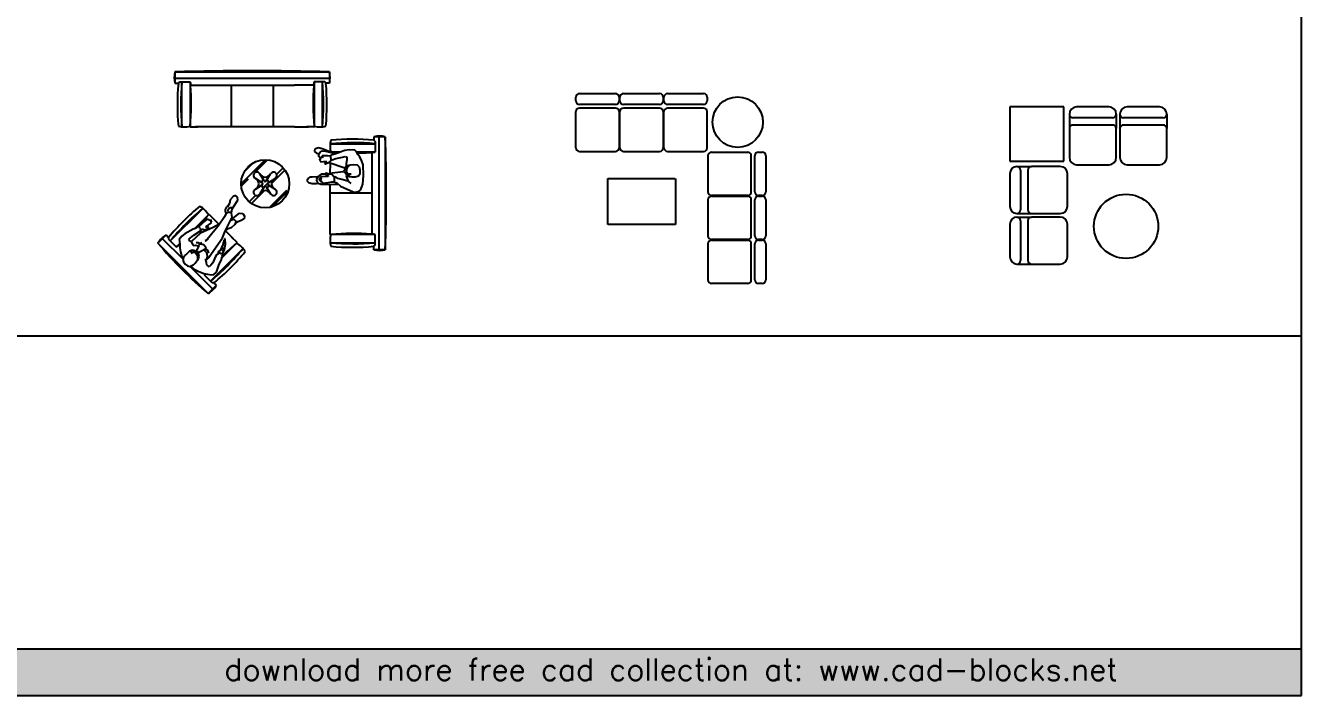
# Model space of a CAD drawing. Header units: millimetres. Extents: x -30782 to 40110, y 35885 to 73818.
# Drawn here: x 22438 to 40110, y 35885 to 45163 of the extents above; entities that cross this region are included whole.
import ezdxf

# ---------------------------------------------------------------- set-up
doc = ezdxf.new("R2010")
doc.units = ezdxf.units.MM
doc.layers.add('www.cad-blocks.net', color=7, linetype='Continuous')
doc.styles.get("Standard").update_dxf_attribs({"font": 'arial.ttf'})

# ---------------------------------------------------------------- blocks, each defined once
blk = doc.blocks.new('A$C38C54A2D')
for p, q in [((237, 3072), (2377, 3072)), ((237, 3072), (237, 2913)), ((2377, 3072), (2377, 2913)), ((237, 2985), (2377, 2985)), ((237, 2913), (285, 2913)), ((285, 2913), (302, 2932)), ((302, 2932), (448, 2932)), ((334, 2309), (333, 2932)), ((448, 2932), (456, 2888)), ((453, 2885), (448, 2932)), ((448, 2932), (448, 2317)), ((456, 2888), (1895, 2888)), ((1017, 2888), (1017, 2308)), ((1596, 2888), (1596, 2308)), ((2158, 2888), (1895, 2888)), ((2165, 2932), (2158, 2888)), ((2160, 2885), (2165, 2932)), ((2311, 2932), (2165, 2932)), ((2165, 2932), (2165, 2317)), ((2279, 2309), (2280, 2932)), ((2328, 2913), (2311, 2932)), ((2377, 2913), (2328, 2913)), ((448, 2317), (448, 2311)), ((451, 2308), (553, 2308)), ((1895, 2308), (524, 2308)), ((1895, 2308), (2089, 2308)), ((2162, 2308), (2060, 2308)), ((2165, 2317), (2165, 2311)), ((2991, 2173), (2991, 2124)), ((3150, 2173), (2991, 2173)), ((2991, 2124), (3011, 2107)), ((3063, 2173), (3063, 608)), ((3150, 2173), (3150, 608)), ((2185, 2007), (2172, 1988)), ((2172, 1988), (2172, 1968)), ((2172, 1968), (2198, 1947)), ((2226, 2020), (2185, 2007)), ((2198, 1947), (2228, 1940)), ((2277, 2007), (2226, 2020)), ((2228, 1932), (2249, 1960)), ((2249, 1960), (2277, 1979)), ((2382, 1964), (2277, 2007)), ((2277, 1979), (2322, 1973)), ((2322, 1973), (2395, 1956)), ((2388, 2075), (3011, 2076)), ((2396, 1961), (2389, 1961)), ((2395, 1956), (2463, 1941)), ((2524, 1961), (2396, 1961)), ((2510, 1956), (2451, 1930)), ((2590, 1983), (2510, 1956)), ((2652, 1992), (2590, 1983)), ((2727, 1986), (2652, 1992)), ((2750, 1964), (2727, 1986)), ((2777, 1921), (2750, 1964)), ((3011, 1961), (2752, 1961)), ((2964, 1956), (3011, 1961)), ((3011, 1961), (2966, 1954)), ((2966, 1954), (2966, 827)), ((3011, 2107), (3011, 1961)), ((1154, 1521), (1487, 1854)), ((1201, 1692), (1316, 1807)), ((1346, 1681), (1518, 1853)), ((2228, 1900), (2228, 1932)), ((2251, 1870), (2228, 1900)), ((2262, 1870), (2241, 1861)), ((2241, 1861), (2241, 1851)), ((2241, 1851), (2254, 1850)), ((2254, 1850), (2245, 1836)), ((2245, 1836), (2258, 1825)), ((2253, 1880), (2251, 1874)), ((2251, 1874), (2262, 1870)), ((2290, 1891), (2253, 1880)), ((2258, 1825), (2333, 1836)), ((2277, 1908), (2273, 1896)), ((2273, 1896), (2290, 1891)), ((2313, 1910), (2277, 1908)), ((2335, 1831), (2307, 1805)), ((2307, 1805), (2311, 1797)), ((2311, 1797), (2322, 1797)), ((2352, 1906), (2313, 1910)), ((2322, 1797), (2339, 1808)), ((2333, 1836), (2335, 1831)), ((2339, 1808), (2367, 1816)), ((2393, 1905), (2352, 1906)), ((2588, 1737), (2358, 1814)), ((2367, 1816), (2395, 1845)), ((2388, 1663), (2390, 1803)), ((2397, 1917), (2393, 1906)), ((2393, 1906), (2395, 1840)), ((2395, 1840), (2416, 1851)), ((2451, 1930), (2397, 1917)), ((2416, 1851), (2466, 1870)), ((2466, 1870), (2557, 1889)), ((2557, 1889), (2594, 1898)), ((2594, 1898), (2611, 1895)), ((2613, 1769), (2600, 1750)), ((2618, 1857), (2607, 1799)), ((2607, 1799), (2607, 1767)), ((2611, 1895), (2617, 1885)), ((2662, 1781), (2613, 1769)), ((2617, 1885), (2618, 1857)), ((2638, 1760), (2662, 1781)), ((2705, 1784), (2662, 1781)), ((2765, 1778), (2705, 1784)), ((2793, 1752), (2765, 1778)), ((2797, 1895), (2777, 1921)), ((2827, 1836), (2797, 1895)), ((2843, 1784), (2827, 1836)), ((2850, 1634), (2843, 1784)), ((1155, 1490), (1258, 1592)), ((1447, 1535), (1351, 1595)), ((1473, 1561), (1413, 1658)), ((1501, 1561), (1561, 1658)), ((1527, 1535), (1623, 1595)), ((1577, 1529), (1760, 1712)), ((1645, 1651), (1736, 1742)), ((2078, 1595), (2063, 1563)), ((2106, 1613), (2078, 1595)), ((2136, 1613), (2106, 1613)), ((2213, 1619), (2136, 1613)), ((2219, 1621), (2194, 1576)), ((2262, 1655), (2219, 1621)), ((2271, 1596), (2236, 1589)), ((2251, 1617), (2247, 1608)), ((2247, 1608), (2249, 1598)), ((2249, 1598), (2271, 1596)), ((2361, 1623), (2251, 1617)), ((2322, 1656), (2262, 1655)), ((2337, 1668), (2324, 1662)), ((2324, 1662), (2324, 1653)), ((2324, 1653), (2361, 1634)), ((2363, 1656), (2337, 1668)), ((2361, 1634), (2361, 1623)), ((2408, 1651), (2363, 1656)), ((2566, 1688), (2378, 1662)), ((2442, 1615), (2408, 1651)), ((2455, 1621), (2442, 1615)), ((2442, 1615), (2442, 1553)), ((2495, 1593), (2455, 1621)), ((2547, 1581), (2495, 1593)), ((2575, 1707), (2573, 1696)), ((2573, 1696), (2581, 1685)), ((2592, 1715), (2575, 1707)), ((2581, 1685), (2592, 1681)), ((2600, 1750), (2590, 1722)), ((2590, 1722), (2592, 1715)), ((2592, 1681), (2602, 1662)), ((2602, 1732), (2612, 1751)), ((2602, 1662), (2613, 1634)), ((2612, 1655), (2604, 1685)), ((2609, 1630), (2624, 1589)), ((2613, 1634), (2649, 1620)), ((2615, 1700), (2621, 1733)), ((2619, 1677), (2615, 1700)), ((2632, 1656), (2619, 1677)), ((2621, 1733), (2638, 1760)), ((2631, 1646), (2678, 1653)), ((2649, 1620), (2631, 1646)), ((2678, 1653), (2632, 1656)), ((2649, 1620), (2688, 1617)), ((2688, 1617), (2735, 1619)), ((2735, 1619), (2778, 1632)), ((2778, 1632), (2802, 1664)), ((2804, 1703), (2793, 1752)), ((2802, 1664), (2804, 1703)), ((2845, 1578), (2850, 1634)), ((1296, 1248), (1476, 1428)), ((1351, 1447), (1447, 1507)), ((1473, 1481), (1413, 1384)), ((1480, 1486), (1522, 1528)), ((1501, 1481), (1561, 1384)), ((1527, 1507), (1623, 1447)), ((1549, 1194), (1788, 1433)), ((1585, 1203), (1805, 1423)), ((2063, 1563), (2087, 1540)), ((2087, 1540), (2140, 1527)), ((2140, 1527), (2191, 1525)), ((2191, 1525), (2215, 1535)), ((2194, 1576), (2217, 1531)), ((2217, 1531), (2262, 1518)), ((2236, 1589), (2234, 1574)), ((2234, 1574), (2243, 1572)), ((2243, 1572), (2266, 1570)), ((2266, 1570), (2253, 1563)), ((2253, 1563), (2253, 1553)), ((2253, 1553), (2275, 1550)), ((2262, 1518), (2367, 1512)), ((2275, 1550), (2273, 1540)), ((2273, 1540), (2281, 1529)), ((2281, 1529), (2360, 1538)), ((2360, 1538), (2408, 1548)), ((2367, 1512), (2491, 1516)), ((2386, 822), (2386, 1513)), ((2408, 1548), (2445, 1550)), ((2442, 1553), (2453, 1542)), ((2453, 1542), (2481, 1535)), ((2481, 1535), (2528, 1490)), ((2528, 1490), (2705, 1411)), ((2633, 1559), (2547, 1581)), ((2624, 1589), (2639, 1553)), ((2639, 1553), (2675, 1523)), ((2742, 1405), (2789, 1421)), ((2789, 1421), (2805, 1434)), ((2805, 1434), (2827, 1478)), ((2827, 1478), (2840, 1516)), ((2840, 1516), (2845, 1578)), ((992, 1247), (966, 1202)), ((1002, 1299), (992, 1247)), ((1042, 1345), (1002, 1299)), ((1076, 1360), (1042, 1345)), ((1050, 1202), (1109, 1295)), ((1103, 1336), (1076, 1360)), ((1109, 1295), (1103, 1336)), ((1266, 1272), (1356, 1362)), ((2966, 1392), (2386, 1392)), ((2705, 1411), (2742, 1405)), ((171, 730), (624, 1180)), ((506, 898), (700, 1092)), ((700, 1092), (705, 1097)), ((709, 1097), (784, 1022)), ((923, 1065), (837, 934)), ((948, 1113), (923, 1065)), ((934, 1163), (932, 1129)), ((932, 1129), (948, 1113)), ((953, 1202), (934, 1163)), ((966, 1202), (953, 1202)), ((976, 1124), (957, 1115)), ((968, 1158), (965, 1139)), ((981, 1174), (968, 1158)), ((1005, 1124), (976, 1124)), ((1007, 1187), (981, 1174)), ((1037, 1186), (1007, 1187)), ((1019, 1116), (1031, 1176)), ((1031, 1057), (1019, 1116)), ((1021, 1027), (1129, 1112)), ((1031, 1176), (1050, 1202)), ((1129, 1112), (1178, 1108)), ((1178, 1108), (1202, 1075)), ((1202, 1075), (1196, 1038)), ((489, 892), (373, 828)), ((533, 907), (489, 892)), ((572, 946), (533, 907)), ((586, 944), (572, 946)), ((582, 901), (572, 946)), ((606, 885), (582, 901)), ((639, 994), (586, 944)), ((766, 918), (592, 835)), ((604, 881), (606, 885)), ((606, 885), (615, 899)), ((615, 899), (647, 883)), ((684, 1033), (639, 994)), ((647, 883), (702, 902)), ((666, 925), (745, 981)), ((673, 918), (666, 925)), ((708, 918), (673, 918)), ((702, 1021), (684, 1033)), ((712, 1021), (702, 1021)), ((702, 902), (712, 912)), ((712, 912), (708, 918)), ((723, 1013), (712, 1021)), ((739, 1013), (723, 1013)), ((736, 991), (747, 1012)), ((745, 981), (736, 991)), ((747, 1012), (739, 1013)), ((837, 934), (745, 823)), ((846, 960), (762, 1044)), ((859, 967), (766, 918)), ((935, 865), (973, 950)), ((959, 891), (942, 880)), ((1014, 912), (959, 891)), ((973, 950), (1031, 1057)), ((1008, 1016), (1009, 1016)), ((1009, 1016), (1053, 1029)), ((1067, 958), (1014, 912)), ((1053, 1029), (1073, 1012)), ((1081, 994), (1067, 958)), ((1073, 1012), (1081, 994)), ((1101, 989), (1076, 974)), ((1156, 1012), (1101, 989)), ((1196, 1038), (1156, 1012)), ((2386, 822), (2386, 924)), ((2386, 822), (2386, 895)), ((0, 698), (115, 813)), ((349, 475), (63, 761)), ((115, 813), (150, 778)), ((150, 778), (149, 752)), ((149, 752), (254, 646)), ((331, 796), (296, 750)), ((296, 750), (301, 721)), ((301, 721), (304, 684)), ((373, 828), (331, 796)), ((431, 754), (500, 810)), ((442, 726), (431, 754)), ((467, 721), (442, 726)), ((463, 715), (479, 686)), ((592, 835), (467, 721)), ((500, 810), (604, 881)), ((610, 684), (595, 712)), ((655, 735), (695, 761)), ((655, 735), (666, 725)), ((745, 823), (666, 725)), ((744, 554), (894, 772)), ((894, 772), (935, 865)), ((910, 714), (895, 664)), ((914, 741), (910, 714)), ((921, 731), (914, 741)), ((924, 757), (921, 731)), ((934, 757), (924, 757)), ((939, 685), (934, 757)), ((937, 869), (1044, 762)), ((1097, 709), (1022, 784)), ((2396, 819), (2389, 819)), ((3011, 819), (2396, 819)), ((2964, 824), (3011, 819)), ((3011, 819), (2966, 827)), ((3011, 673), (3011, 819)), ((698, 0), (0, 698)), ((254, 646), (303, 694)), ((292, 677), (254, 646)), ((254, 646), (292, 672)), ((292, 672), (304, 661)), ((304, 684), (304, 633)), ((304, 633), (313, 578)), ((313, 578), (333, 508)), ((396, 547), (368, 530)), ((440, 586), (396, 547)), ((481, 601), (440, 586)), ((451, 590), (440, 586)), ((451, 590), (477, 586)), ((477, 586), (460, 559)), ((460, 559), (486, 576)), ((479, 686), (491, 668)), ((510, 594), (481, 601)), ((486, 576), (507, 572)), ((491, 668), (523, 672)), ((497, 593), (523, 578)), ((507, 572), (526, 559)), ((531, 580), (510, 594)), ((523, 672), (558, 662)), ((524, 589), (552, 623)), ((526, 559), (545, 531)), ((552, 588), (531, 580)), ((557, 702), (533, 704)), ((545, 531), (551, 500)), ((552, 623), (573, 660)), ((561, 581), (552, 588)), ((555, 559), (561, 581)), ((570, 538), (555, 559)), ((576, 692), (557, 702)), ((557, 545), (564, 525)), ((657, 615), (565, 565)), ((570, 673), (584, 691)), ((573, 660), (570, 673)), ((573, 512), (570, 538)), ((584, 691), (636, 681)), ((636, 681), (671, 633)), ((644, 602), (676, 570)), ((671, 633), (657, 615)), ((665, 614), (689, 602)), ((676, 570), (682, 525)), ((689, 602), (703, 559)), ((705, 499), (744, 554)), ((1180, 624), (730, 171)), ((819, 540), (795, 506)), ((834, 548), (819, 540)), ((837, 570), (834, 548)), ((845, 591), (837, 570)), ((858, 559), (844, 587)), ((861, 588), (845, 591)), ((877, 552), (858, 559)), ((866, 606), (861, 588)), ((876, 628), (866, 606)), ((884, 639), (876, 628)), ((899, 562), (877, 552)), ((895, 664), (884, 639)), ((887, 495), (1092, 700)), ((887, 640), (896, 640)), ((896, 628), (892, 609)), ((892, 609), (899, 595)), ((892, 519), (903, 556)), ((896, 640), (896, 628)), ((903, 556), (897, 565)), ((899, 562), (924, 609)), ((924, 609), (939, 685)), ((1092, 700), (1097, 705)), ((2388, 705), (3011, 704)), ((2991, 656), (3011, 673)), ((2991, 608), (2991, 656)), ((3150, 608), (2991, 608)), ((333, 508), (351, 486)), ((357, 502), (347, 473)), ((347, 473), (357, 438)), ((368, 520), (357, 502)), ((357, 438), (378, 407)), ((368, 530), (368, 520)), ((378, 407), (412, 383)), ((412, 383), (445, 375)), ((445, 375), (479, 393)), ((761, 63), (447, 377)), ((456, 380), (459, 378)), ((459, 378), (505, 337)), ((479, 393), (491, 401)), ((491, 401), (494, 398)), ((494, 398), (516, 423)), ((516, 423), (542, 452)), ((542, 452), (549, 464)), ((551, 500), (549, 464)), ((549, 464), (563, 486)), ((563, 486), (573, 512)), ((666, 467), (665, 481)), ((665, 481), (681, 472)), ((675, 427), (666, 467)), ((681, 491), (673, 486)), ((678, 398), (675, 427)), ((710, 372), (678, 398)), ((682, 525), (681, 491)), ((681, 472), (705, 499)), ((733, 394), (710, 372)), ((761, 427), (733, 394)), ((795, 506), (761, 427)), ((811, 296), (847, 396)), ((847, 396), (882, 473)), ((882, 473), (892, 519)), ((505, 337), (558, 312)), ((558, 312), (637, 277)), ((637, 277), (737, 261)), ((661, 273), (646, 254)), ((646, 254), (659, 273)), ((646, 254), (662, 270)), ((752, 149), (646, 254)), ((737, 261), (776, 264)), ((776, 264), (811, 296)), ((698, 0), (813, 115)), ((778, 150), (752, 149)), ((813, 115), (778, 150))]:
    blk.add_line(p, q)
blk.add_circle((1487, 1521), 333)
for centre, radius, start, end in [((559, 2992), 332, 166.1775, 193.8225), ((1307, -36650), 39736, 88.457, 91.543), ((2054, 2992), 332, 346.1775, 13.8225), ((3439, 2615), 3168, 174.6069, 185.3931), ((3708, 2630), 3389, 174.8766, 185.4221), ((-2927, 2630), 3389, 354.7149, 4.3203), ((456, 2885), 2.88, 90, 184.3203), ((5540, 2630), 3389, 175.6797, 185.2851), ((2158, 2885), 2.88, 355.6797, 90), ((-1095, 2630), 3389, 354.5779, 5.1234), ((-826, 2615), 3168, 354.6069, 5.3931), ((366, 2660), 352, 256.5803, 283.4197), ((451, 2311), 2.88, 180, 270), ((2162, 2311), 2.88, 270, 0), ((2247, 2660), 352, 256.5803, 283.4197), ((2738, 2043), 352, 166.5803, 193.4197), ((2694, -1030), 3168, 84.6069, 95.3931), ((3071, 1850), 332, 76.1775, 103.8225), ((-18083, 1390), 21247, 357.8898, 2.1102), ((2389, 1958), 2.88, 90, 180), ((2708, -1299), 3389, 84.8766, 95.4221), ((2708, 5336), 3389, 264.7149, 266.6405), ((2708, 5336), 3389, 270.8877, 274.3203), ((2964, 1954), 2.88, 0, 94.3203), ((1372, 1637), 46.3, 27.6604, 243.2345), ((1314, 1521), 83.3, 296.7655, 63.2345), ((1487, 1697), 83.3, 207.6604, 332.3396), ((1602, 1637), 46.3, 296.7655, 152.3396), ((1660, 1521), 83.3, 116.7655, 243.2345), ((1372, 1405), 46.3, 116.7655, 332.3396), ((1487, 1345), 83.3, 27.6604, 152.3396), ((1459, 1549), 18.5, 41.4096, 228.5904), ((1459, 1493), 18.5, 131.4096, 318.5904), ((1435, 1521), 18.5, 311.4096, 48.5904), ((1487, 1573), 18.5, 221.4096, 318.5904), ((1487, 1469), 18.5, 41.4096, 138.5904), ((1515, 1549), 18.5, 311.4096, 138.5904), ((1515, 1493), 18.5, 221.4096, 48.5904), ((1539, 1521), 18.5, 131.4096, 228.5904), ((1602, 1405), 46.3, 207.6604, 63.2345), ((2654, -1294), 3251, 129.6069, 140.3931), ((2839, -1500), 3477, 129.5779, 140.1234), ((-1860, 3216), 3327, 316.9855, 320.3214), ((393, 903), 361, 31.5803, 58.4197), ((707, 1095), 2.96, 45, 135), ((291, 522), 340, 121.1775, 148.8225), ((1095, 707), 2.96, 315, 45), ((2389, 822), 2.88, 180, 270), ((2738, 737), 352, 166.5803, 193.4197), ((2708, -2556), 3389, 85.6797, 95.2851), ((2964, 827), 2.88, 265.6797, 0), ((4715, 4715), 6194, 220.4288, 225), ((294, 674), 2.96, 130.6797, 225), ((-1974, 3314), 3477, 310.6797, 311.0049), ((-1500, 2839), 3477, 309.8766, 320.4221), ((-1294, 2654), 3251, 309.6069, 320.3931), ((3314, -1974), 3477, 129.7149, 134.1267), ((903, 393), 361, 31.5803, 58.4197), ((2708, 4080), 3389, 264.5779, 275.1234), ((2694, 3810), 3168, 264.6069, 275.3931), ((3071, 930), 332, 256.1775, 283.8225), ((4715, 4715), 6194, 225, 229.5712), ((522, 291), 340, 301.1775, 328.8225)]:
    blk.add_arc(centre, radius, start, end)
blk = doc.blocks.new('A$C753D6792')
at = {"linetype": 'ByBlock'}
for p, q in [((0, 2530), (0, 2580)), ((50, 2630), (550, 2630)), ((550, 2480), (50, 2480)), ((600, 2580), (600, 2530)), ((610, 2530), (610, 2580)), ((660, 2630), (1160, 2630)), ((1160, 2480), (660, 2480)), ((1210, 2580), (1210, 2530)), ((1220, 2530), (1220, 2580)), ((1270, 2630), (1770, 2630)), ((1770, 2480), (1270, 2480)), ((1820, 2580), (1820, 2530)), ((0, 1880), (0, 2380)), ((550, 2430), (50, 2430)), ((600, 2380), (600, 1880)), ((610, 1880), (610, 2380)), ((1160, 2430), (660, 2430)), ((1210, 2380), (1210, 1880)), ((1220, 1880), (1220, 2380)), ((1770, 2430), (1270, 2430)), ((1820, 1880), (1820, 2380)), ((50, 1830), (427, 1830)), ((387, 1830), (550, 1830)), ((660, 1830), (1037, 1830)), ((997, 1830), (1160, 1830)), ((1270, 1830), (1647, 1830)), ((1607, 1830), (1770, 1830)), ((1830, 1770), (1830, 1393)), ((1880, 1820), (2380, 1820)), ((2430, 1270), (2430, 1770)), ((2480, 1270), (2480, 1770)), ((2530, 1820), (2580, 1820)), ((2630, 1770), (2630, 1270)), ((442, 815), (442, 1455)), ((442, 1455), (1372, 1455)), ((1382, 1455), (1382, 815)), ((1830, 1433), (1830, 1270)), ((1830, 1160), (1830, 783)), ((2380, 1220), (1880, 1220)), ((1880, 1210), (2380, 1210)), ((2430, 660), (2430, 1160)), ((2480, 660), (2480, 1160)), ((2580, 1220), (2530, 1220)), ((2530, 1210), (2580, 1210)), ((2630, 1160), (2630, 660)), ((1382, 815), (442, 815)), ((1830, 823), (1830, 660)), ((1830, 550), (1830, 173)), ((2380, 610), (1880, 610)), ((1880, 600), (2380, 600)), ((2430, 50), (2430, 550)), ((2480, 50), (2480, 550)), ((2580, 610), (2530, 610)), ((2530, 600), (2580, 600)), ((2630, 550), (2630, 50)), ((1830, 213), (1830, 50)), ((2380, 0), (1880, 0)), ((2580, 0), (2530, 0))]:
    blk.add_line(p, q, dxfattribs=at)
blk.add_circle((2242, 2235), 349, dxfattribs=at)
for centre, start, end in [((50, 2580), 90, 180), ((50, 2530), 180, 270), ((550, 2580), 0, 90), ((550, 2580), 0, 90), ((550, 2530), 270, 0), ((550, 2530), 270, 0), ((660, 2580), 90, 180), ((660, 2530), 180, 270), ((1160, 2580), 0, 90), ((1160, 2580), 0, 90), ((1160, 2530), 270, 0), ((1160, 2530), 270, 0), ((1270, 2580), 90, 180), ((1270, 2530), 180, 270), ((1770, 2580), 0, 90), ((1770, 2580), 0, 90), ((1770, 2530), 270, 0), ((1770, 2530), 270, 0), ((50, 2380), 90, 180), ((550, 2380), 0, 90), ((550, 2380), 0, 90), ((660, 2380), 90, 180), ((1160, 2380), 0, 90), ((1160, 2380), 0, 90), ((1270, 2380), 90, 180), ((1770, 2380), 0, 90), ((1770, 2380), 0, 90), ((50, 1880), 180, 270), ((550, 1880), 270, 0), ((660, 1880), 180, 270), ((1160, 1880), 270, 0), ((1270, 1880), 180, 270), ((1770, 1880), 270, 0), ((1880, 1770), 90, 180), ((2380, 1770), 0, 90), ((2530, 1770), 90, 180), ((2580, 1770), 0, 90), ((1880, 1270), 180, 270), ((2380, 1270), 270, 0), ((2380, 1270), 270, 0), ((2530, 1270), 180, 270), ((2530, 1270), 180, 270), ((2580, 1270), 270, 0), ((2580, 1270), 270, 0), ((1880, 1160), 90, 180), ((2380, 1160), 0, 90), ((2530, 1160), 90, 180), ((2580, 1160), 0, 90), ((1880, 660), 180, 270), ((1880, 550), 90, 180), ((2380, 660), 270, 0), ((2380, 660), 270, 0), ((2380, 550), 0, 90), ((2530, 660), 180, 270), ((2530, 660), 180, 270), ((2530, 550), 90, 180), ((2580, 660), 270, 0), ((2580, 660), 270, 0), ((2580, 550), 0, 90), ((1880, 50), 180, 270), ((2380, 50), 270, 0), ((2380, 50), 270, 0), ((2530, 50), 180, 270), ((2530, 50), 180, 270), ((2580, 50), 270, 0), ((2580, 50), 270, 0)]:
    blk.add_arc(centre, 50, start, end, dxfattribs=at)
blk = doc.blocks.new('A$C77A140ED')
for p, q in [((750, 2175), (0, 2175)), ((0, 2175), (0, 1425)), ((750, 1425), (750, 2175)), ((1375, 2175), (925, 2175)), ((2075, 2175), (1625, 2175)), ((825, 2075), (825, 1875)), ((1425, 2025), (875, 2025)), ((1475, 2075), (1475, 1875)), ((1525, 2075), (1525, 1875)), ((2125, 2025), (1575, 2025)), ((2175, 2075), (2175, 1875)), ((825, 1875), (825, 1475)), ((1425, 1925), (875, 1925)), ((1475, 1475), (1475, 1875)), ((1525, 1875), (1525, 1475)), ((2125, 1925), (1575, 1925)), ((2175, 1475), (2175, 1875)), ((0, 1425), (750, 1425)), ((0, 1250), (0, 800)), ((100, 1350), (300, 1350)), ((150, 1300), (150, 750)), ((250, 1300), (250, 750)), ((700, 1350), (300, 1350)), ((800, 800), (800, 1250)), ((925, 1375), (1375, 1375)), ((1625, 1375), (2075, 1375)), ((0, 550), (0, 100)), ((100, 700), (300, 700)), ((100, 650), (300, 650)), ((150, 600), (150, 50)), ((250, 600), (250, 50)), ((300, 700), (700, 700)), ((700, 650), (300, 650)), ((800, 100), (800, 550)), ((100, 0), (300, 0)), ((300, 0), (700, 0))]:
    blk.add_line(p, q)
blk.add_circle((1611, 522), 445)
for centre, radius, start, end in [((925, 2075), 100, 90, 180), ((1375, 2075), 100, 0, 90), ((1625, 2075), 100, 90, 180), ((2075, 2075), 100, 0, 90), ((875, 2075), 50, 180, 270), ((1425, 2075), 50, 270, 0), ((1575, 2075), 50, 180, 270), ((2125, 2075), 50, 270, 0), ((875, 1875), 50, 90, 180), ((1425, 1875), 50, 0, 90), ((1575, 1875), 50, 90, 180), ((2125, 1875), 50, 0, 90), ((925, 1475), 100, 180, 270), ((1375, 1475), 100, 270, 0), ((1625, 1475), 100, 180, 270), ((2075, 1475), 100, 270, 0), ((100, 1250), 100, 90, 180), ((100, 1300), 50, 0, 90), ((300, 1300), 50, 90, 180), ((700, 1250), 100, 0, 90), ((100, 800), 100, 180, 270), ((100, 750), 50, 270, 0), ((300, 750), 50, 180, 270), ((700, 800), 100, 270, 0), ((100, 550), 100, 90, 180), ((100, 600), 50, 0, 90), ((300, 600), 50, 90, 180), ((700, 550), 100, 0, 90), ((100, 100), 100, 180, 270), ((100, 50), 50, 270, 0), ((300, 50), 50, 180, 270), ((700, 100), 100, 270, 0)]:
    blk.add_arc(centre, radius, start, end)
blk = doc.blocks.new('format')
h = blk.add_hatch(color=256)
h.set_gradient(color1=(68, 68, 68), color2=(84, 109, 142), tint=1)
h.paths.add_polyline_path([(-27053, 36531), (-27053, 35885), (40110, 35885), (40110, 36531)])
at = {"color": 155, "true_color": 0x546d8e}
for p, q in [((40110, 35885), (40110, 73818)), ((-27053, 40865), (40110, 40865)), ((-27053, 36531), (40110, 36531)), ((-27053, 35885), (40110, 35885))]:
    blk.add_line(p, q, dxfattribs=at)
at = {"layer": 'www.cad-blocks.net', "insert": (25193, 36398), "char_height": 307.12, "attachment_point": 1}
blk.add_mtext_dynamic_manual_height_columns('{\\Fsimplex|c0;\\C255;\\c16777215;download more free cad collection at: www.cad-blocks.net}', width=45138.16, gutter_width=12.5, heights=[0], dxfattribs=at)

msp = doc.modelspace()

# ---------------------------------------------------------------- block references
for name, p in [('A$C38C54A2D', (24270, 41450)), ('A$C753D6792', (30060, 41590)), ('A$C77A140ED', (36070, 41860))]:
    msp.add_blockref(name, p)
at = {"layer": 'www.cad-blocks.net'}
msp.add_blockref('format', (0, 0), dxfattribs=at)

doc.saveas('drawing.dxf')
